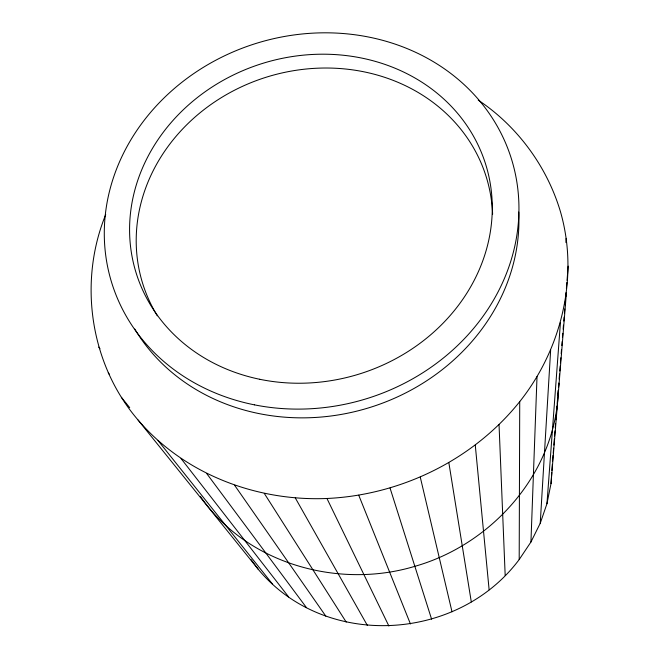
<?xml version="1.0" encoding="UTF-8"?>
<svg xmlns="http://www.w3.org/2000/svg" width="659" height="659" viewBox="0 0 659 659"><rect width="100%" height="100%" fill="white"/><g stroke="black" fill="none" stroke-linecap="round" stroke-linejoin="round"><path stroke-width="0.99" d="M105.712 214.603C78.059 282.406 90.168 364.27 138.06 420.014L258.287 569.351C325.035 649.634 457.568 642.006 519.193 559.549L519.729 401.628C561.616 348.94 579.31 276.722 560.381 211.44C546.863 166.307 517.422 126.289 478.245 100.127M519.193 559.549L530.94 542.011L537.019 376.61M530.94 542.011L540.232 523.295L550.652 350.061M540.232 523.295L546.954 503.723L551.015 483.632L551.772 472.487M551.913 470.46L552.324 464.389M558.321 390.375C556.023 472.47 492.438 544.309 414.857 566.328C338.166 589.467 246.425 563.692 200.352 496.326M565.875 242.438L566.172 238.352M546.954 503.723L560.438 322.465M552.555 461.341L553.041 455.254M553.206 453.227L553.609 448.153M553.848 445.105L554.343 439.018M554.581 435.97L554.993 430.895M555.232 427.856L555.562 423.795M555.883 419.734L556.287 414.659M556.534 411.611L556.937 406.537M557.184 403.497L557.588 398.423M557.835 395.375L558.239 390.301M559.137 379.123L559.54 374.032M559.788 370.984L560.199 365.893M560.438 362.837L560.85 357.746M561.171 353.677L561.501 349.599M561.822 345.53L562.152 341.461M562.481 337.383L562.802 333.314M563.132 329.245L563.453 325.167M563.783 321.098L564.112 317.028M564.433 312.951L564.763 308.882M565.084 304.812L565.414 300.735M565.735 296.665L566.065 292.596M566.394 288.518L566.88 282.414M567.045 280.38L568.182 266.129M551.015 483.632L566.287 294.318M138.06 420.014C184.232 474.192 256.573 501.425 326.946 498.484C401.059 495.066 473.269 459.776 519.729 401.628M121.404 397.311L129.708 407.674M158.02 440.541L272.488 584.072M108.241 372.862L109.509 374.469M181.003 458.491L288.642 596.939M98.726 347.095L99.97 348.718M206.662 473.491L306.509 607.689M251.071 559.565L258.287 569.351M234.579 485.222L325.801 616.132M264.292 493.418L346.206 622.08M295.265 497.883L367.36 625.407M326.946 498.484L388.901 626.05M358.735 495.197L410.442 623.966M390.046 488.047L431.604 619.196M420.277 477.165L452.016 611.807M448.861 462.766L471.3 601.947M475.271 445.13L489.126 589.797M499.036 424.618L505.181 575.571M518.724 212.05A205.624 183.457 -17.1 0 1 368.472 407.913A205.624 183.457 -17.1 0 1 134.741 329.03M157.32 315.818A179.858 160.417 -17.1 0 1 268.081 76.642A179.858 160.417 -17.1 0 1 492.619 214.167M558.807 383.2L558.535 387.303L558.807 383.2M254.399 404.84A209.232 186.027 -17.1 0 0 512.809 163.547A209.232 186.027 -17.1 0 0 167.65 94.501A209.232 186.027 -17.1 0 0 254.399 404.84M259.687 379.271A183.021 162.666 -17.1 0 0 487.199 169.552A183.021 162.666 -17.1 0 0 185.896 107.326A183.021 162.666 -17.1 0 0 259.687 379.271"/></g></svg>
